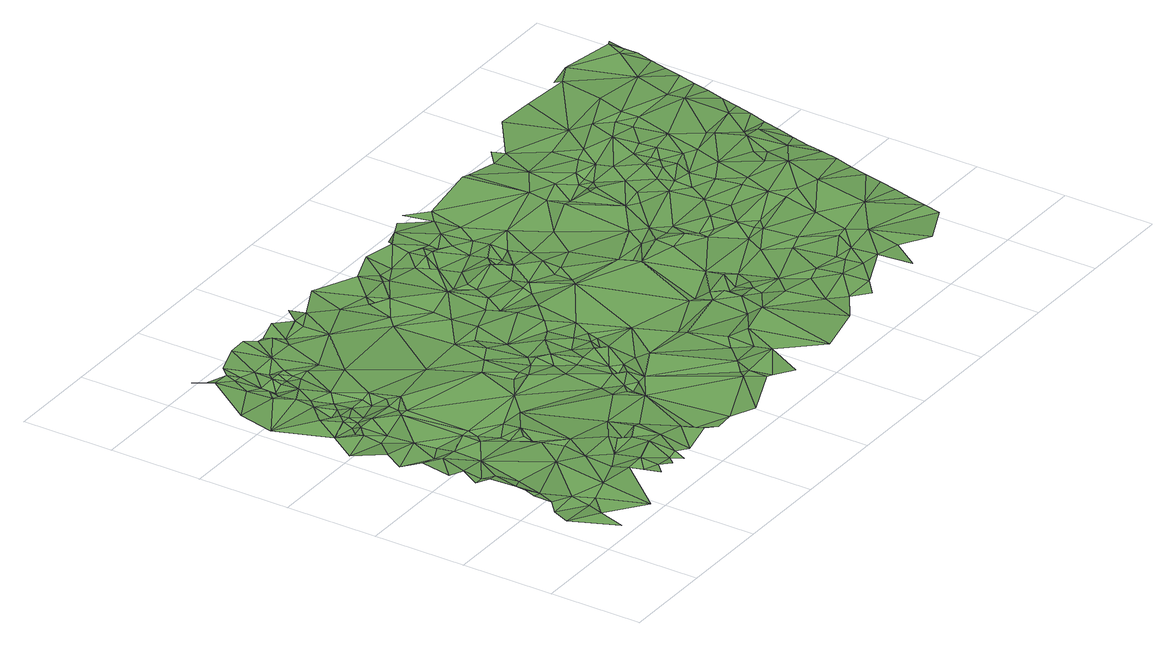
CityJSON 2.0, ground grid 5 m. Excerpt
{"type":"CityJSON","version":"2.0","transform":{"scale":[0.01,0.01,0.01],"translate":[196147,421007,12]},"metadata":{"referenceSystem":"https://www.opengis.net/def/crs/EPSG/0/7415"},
"CityObjects":{
"plantcover1":{"type":"PlantCover","attributes":{"3df_class":"Forest","bgt_fysiekvoorkomen":"groenvoorziening","bgt_status":"bestaand","identificatienamespace":"NL.IMGeo","begroeidterreindeeloptalud":"true","plus_fysiekvoorkomen":"gras- en kruidachtigen","relatievehoogteligging":0,"aantal_punten":0},"geometry":[{"type":"MultiSurface","lod":"1","boundaries":[[[0,1,2]],[[3,4,0]],[[0,2,3]],[[4,5,6]],[[3,5,4]],[[6,7,8]],[[9,3,2]],[[10,8,7]],[[6,5,7]],[[7,11,10]],[[9,2,12]],[[5,3,9]],[[13,14,15]],[[16,11,7]],[[17,13,11]],[[15,14,18]],[[13,17,14]],[[17,11,16]],[[9,19,5]],[[12,19,9]],[[20,18,21]],[[22,20,21]],[[22,23,24]],[[25,18,14]],[[25,14,17]],[[26,7,5]],[[16,25,17]],[[22,21,23]],[[7,26,16]],[[18,25,21]],[[24,27,28]],[[29,28,30]],[[24,23,27]],[[19,26,5]],[[12,31,19]],[[23,21,32]],[[29,33,34]],[[16,26,25]],[[21,25,32]],[[29,30,33]],[[28,27,30]],[[23,32,35]],[[27,23,35]],[[34,36,37]],[[33,38,34]],[[27,39,30]],[[19,31,40]],[[32,25,41]],[[30,39,33]],[[19,42,26]],[[43,34,38]],[[19,40,42]],[[33,44,38]],[[39,44,33]],[[45,35,32]],[[46,36,34]],[[35,45,27]],[[34,43,46]],[[47,31,48]],[[26,49,25]],[[38,44,43]],[[37,50,51]],[[48,52,47]],[[41,25,53]],[[41,45,32]],[[54,37,36]],[[40,31,55]],[[55,31,47]],[[27,56,39]],[[57,44,39]],[[49,53,25]],[[58,43,44]],[[55,47,52]],[[58,46,43]],[[42,59,26]],[[42,40,60]],[[61,36,46]],[[56,27,45]],[[40,55,60]],[[62,37,54]],[[58,44,57]],[[62,50,37]],[[63,46,58]],[[45,41,64]],[[61,46,63]],[[49,26,59]],[[36,61,65]],[[55,52,66]],[[67,66,52]],[[39,56,57]],[[64,41,68]],[[54,36,65]],[[69,63,58]],[[41,53,68]],[[57,69,58]],[[70,45,64]],[[71,51,50]],[[49,72,53]],[[59,42,73]],[[74,51,71]],[[56,45,70]],[[75,65,61]],[[61,63,76]],[[72,77,53]],[[42,60,78]],[[76,63,69]],[[79,60,55]],[[75,54,65]],[[49,73,72]],[[79,55,66]],[[59,73,49]],[[68,53,80]],[[81,70,64]],[[77,80,53]],[[78,73,42]],[[61,76,75]],[[64,68,81]],[[82,69,57]],[[72,80,77]],[[83,66,84]],[[85,57,56]],[[86,56,70]],[[72,73,80]],[[87,62,54]],[[50,62,88]],[[75,89,54]],[[83,79,66]],[[71,50,90]],[[81,68,80]],[[60,91,78]],[[74,92,93]],[[90,50,88]],[[89,87,54]],[[89,75,76]],[[91,60,94]],[[85,82,57]],[[79,94,60]],[[76,69,95]],[[56,86,85]],[[96,71,90]],[[82,95,69]],[[88,62,97]],[[74,71,98]],[[62,87,97]],[[90,88,99]],[[74,100,92]],[[71,96,98]],[[99,96,90]],[[101,89,76]],[[102,87,89]],[[103,104,83]],[[105,78,91]],[[83,104,79]],[[94,105,91]],[[88,97,99]],[[74,98,100]],[[76,95,101]],[[73,106,80]],[[102,97,87]],[[85,86,107]],[[104,94,79]],[[101,102,89]],[[99,108,96]],[[106,81,80]],[[109,98,96]],[[73,78,110]],[[82,85,107]],[[95,82,111]],[[70,112,86]],[[113,99,97]],[[81,112,70]],[[100,98,109]],[[114,105,94]],[[113,108,99]],[[96,115,109]],[[82,107,111]],[[108,115,96]],[[101,95,116]],[[110,78,105]],[[102,101,116]],[[111,116,95]],[[104,114,94]],[[117,104,103]],[[97,118,113]],[[100,109,119]],[[97,102,120]],[[73,110,106]],[[113,118,108]],[[111,107,116]],[[119,109,115]],[[118,97,120]],[[105,114,110]],[[103,121,117]],[[118,122,108]],[[123,115,108]],[[122,123,108]],[[114,104,124]],[[112,81,106]],[[102,125,120]],[[116,126,102]],[[117,124,104]],[[118,127,122]],[[118,120,127]],[[123,122,128]],[[114,124,110]],[[127,128,122]],[[119,115,129]],[[126,125,102]],[[107,86,130]],[[123,131,115]],[[120,125,127]],[[132,117,121]],[[128,127,125]],[[123,128,131]],[[121,133,132]],[[107,134,116]],[[115,131,129]],[[112,130,86]],[[128,125,135]],[[136,106,110]],[[133,137,132]],[[138,124,117]],[[124,138,110]],[[131,128,135]],[[126,135,125]],[[132,138,117]],[[116,134,126]],[[139,112,106]],[[131,140,129]],[[132,137,138]],[[107,130,134]],[[136,110,138]],[[131,135,141]],[[139,106,136]],[[131,142,140]],[[142,131,143]],[[131,141,143]],[[144,135,126]],[[145,130,112]],[[146,145,112]],[[147,136,138]],[[139,148,112]],[[146,112,148]],[[141,135,144]],[[143,149,142]],[[150,147,138]],[[147,151,136]],[[143,141,152]],[[136,151,139]],[[143,152,149]],[[145,153,130]],[[150,151,147]],[[130,154,134]],[[155,150,138]],[[146,153,145]],[[138,137,156]],[[134,157,126]],[[152,141,144]],[[137,158,156]],[[154,130,153]],[[150,155,151]],[[159,155,138]],[[151,160,139]],[[161,149,152]],[[146,162,153]],[[148,139,160]],[[144,126,157]],[[146,148,163]],[[164,134,154]],[[155,165,151]],[[153,162,154]],[[144,166,152]],[[151,165,160]],[[146,163,162]],[[138,156,159]],[[159,165,155]],[[152,167,161]],[[166,167,152]],[[148,160,168]],[[148,168,163]],[[154,162,169]],[[165,170,160]],[[160,170,171]],[[157,134,164]],[[160,171,168]],[[172,162,163]],[[159,173,165]],[[174,154,169]],[[164,154,174]],[[175,156,158]],[[162,172,169]],[[165,173,170]],[[163,168,176]],[[163,176,172]],[[171,170,173]],[[144,177,166]],[[168,171,178]],[[169,172,176]],[[176,168,178]],[[177,167,166]],[[173,159,179]],[[156,180,159]],[[164,174,181]],[[174,169,182]],[[183,178,171]],[[178,184,176]],[[173,185,171]],[[177,186,167]],[[187,169,176]],[[179,159,188]],[[174,182,181]],[[189,177,144]],[[157,190,144]],[[180,191,159]],[[175,192,156]],[[182,169,187]],[[188,159,191]],[[183,184,178]],[[183,171,185]],[[192,180,156]],[[176,184,187]],[[193,192,175]],[[173,179,185]],[[189,144,190]],[[194,164,181]],[[157,164,195]],[[181,182,194]],[[192,191,180]],[[183,196,184]],[[164,194,195]],[[183,185,197]],[[187,184,198]],[[197,196,183]],[[182,187,199]],[[184,196,198]],[[192,193,200]],[[200,193,201]],[[190,157,202]],[[197,185,203]],[[191,192,200]],[[189,204,177]],[[197,203,196]],[[179,188,205]],[[199,187,198]],[[185,179,205]],[[157,195,202]],[[191,206,188]],[[207,189,190]],[[196,208,198]],[[209,194,182]],[[196,203,208]],[[199,210,182]],[[185,205,203]],[[211,207,190]],[[210,209,182]],[[212,189,207]],[[211,190,202]],[[208,213,198]],[[200,214,191]],[[198,213,199]],[[191,214,206]],[[195,194,215]],[[204,189,212]],[[188,206,216]],[[203,205,208]],[[205,188,217]],[[212,207,218]],[[210,199,213]],[[217,188,216]],[[218,207,211]],[[215,194,209]],[[205,213,208]],[[211,212,218]],[[214,219,206]],[[220,202,195]],[[216,206,219]],[[200,221,214]],[[220,195,215]],[[222,210,213]],[[211,202,220]],[[223,215,209]],[[222,209,210]],[[221,219,214]],[[212,224,204]],[[225,212,211]],[[200,226,221]],[[222,223,209]],[[215,223,227]],[[224,212,225]],[[220,215,227]],[[225,211,228]],[[228,211,220]],[[229,213,205]],[[216,219,230]],[[231,205,217]],[[222,232,223]],[[230,219,221]],[[233,217,216]],[[229,222,213]],[[227,223,234]],[[235,220,227]],[[224,225,236]],[[228,236,225]],[[226,237,221]],[[223,232,234]],[[235,238,220]],[[239,238,235]],[[228,220,240]],[[216,230,233]],[[241,220,238]],[[236,228,242]],[[243,235,227]],[[205,231,229]],[[229,232,222]],[[224,236,244]],[[243,227,234]],[[237,230,221]],[[233,231,217]],[[237,226,245]],[[238,239,246]],[[234,232,247]],[[228,240,242]],[[240,220,241]],[[244,236,242]],[[248,239,235]],[[232,229,247]],[[241,238,246]],[[234,247,243]],[[248,235,243]],[[249,240,241]],[[246,239,248]],[[230,237,250]],[[247,229,251]],[[231,233,252]],[[250,233,230]],[[240,253,242]],[[243,247,254]],[[255,240,249]],[[255,249,241]],[[244,242,256]],[[257,252,233]],[[247,251,258]],[[253,240,255]],[[245,259,237]],[[248,243,254]],[[260,257,233]],[[250,260,233]],[[261,241,246]],[[256,242,253]],[[255,241,262]],[[263,250,237]],[[247,258,264]],[[247,264,254]],[[265,246,248]],[[229,231,266]],[[241,261,262]],[[267,258,251]],[[268,253,255]],[[269,263,237]],[[270,248,254]],[[252,266,231]],[[271,257,260]],[[259,269,237]],[[271,260,250]],[[268,255,262]],[[246,265,261]],[[251,229,272]],[[259,245,273]],[[248,270,265]],[[274,271,250]],[[274,250,263]],[[258,267,264]],[[257,275,252]],[[254,276,270]],[[256,253,277]],[[277,253,268]],[[278,268,262]],[[265,270,276]],[[267,251,272]],[[277,268,278]],[[278,262,279]],[[271,280,257]],[[262,261,279]],[[254,281,276]],[[264,282,254]],[[283,271,274]],[[284,256,277]],[[285,256,284]],[[266,272,229]],[[261,265,286]],[[282,281,254]],[[265,276,286]],[[283,274,287]],[[267,288,264]],[[289,274,263]],[[283,280,271]],[[289,263,269]],[[278,290,277]],[[252,275,266]],[[259,291,269]],[[275,257,280]],[[273,292,293]],[[290,278,279]],[[273,294,259]],[[279,261,295]],[[286,276,281]],[[289,287,274]],[[284,277,290]],[[261,286,295]],[[282,264,288]],[[272,288,267]],[[296,283,287]],[[273,293,294]],[[290,279,295]],[[269,291,289]],[[294,291,259]],[[280,283,296]],[[296,287,289]],[[297,281,282]],[[272,266,298]],[[286,281,297]],[[275,280,296]],[[284,290,299]],[[295,300,290]],[[295,286,297]],[[289,291,301]],[[291,294,301]],[[293,302,294]],[[288,303,282]],[[299,304,284]],[[299,290,300]],[[300,295,297]],[[272,298,305]],[[266,275,306]],[[305,298,266]],[[307,301,294]],[[293,308,302]],[[282,303,297]],[[296,289,309]],[[302,307,294]],[[272,310,288]],[[289,301,311]],[[275,296,312]],[[307,313,301]],[[299,300,314]],[[315,305,266]],[[266,306,315]],[[314,316,299]],[[302,317,307]],[[308,317,302]],[[303,288,310]],[[310,272,305]],[[311,301,313]],[[318,319,308]],[[289,311,309]],[[313,307,317]],[[306,275,320]],[[312,296,309]],[[313,317,321]],[[275,312,320]],[[311,313,321]],[[308,322,317]],[[323,300,297]],[[324,315,306]],[[308,319,322]],[[311,325,309]],[[303,326,297]],[[315,327,305]],[[323,314,300]],[[311,321,325]],[[317,328,321]],[[324,306,320]],[[327,310,305]],[[329,315,324]],[[309,325,330]],[[317,322,328]],[[330,312,309]],[[321,328,325]],[[331,303,310]],[[329,327,315]],[[319,332,322]],[[333,324,320]],[[334,329,324]],[[333,334,324]],[[330,335,312]],[[320,312,336]],[[337,333,320]],[[338,325,328]],[[335,336,312]],[[325,338,330]],[[334,327,329]],[[320,336,337]],[[326,303,331]],[[326,323,297]],[[339,335,330]],[[333,337,340]],[[340,334,333]],[[310,327,341]],[[339,336,335]],[[337,336,340]],[[310,341,331]],[[314,323,342]],[[322,343,328]],[[330,344,339]],[[345,322,332]],[[338,344,330]],[[340,336,346]],[[343,338,328]],[[347,327,334]],[[348,336,339]],[[334,340,349]],[[331,350,326]],[[341,327,351]],[[350,331,341]],[[346,336,348]],[[349,340,346]],[[344,348,339]],[[351,327,347]],[[349,347,334]],[[350,341,352]],[[343,322,353]],[[354,326,350]],[[354,323,326]],[[338,355,344]],[[345,353,322]],[[356,342,323]],[[357,341,351]],[[346,358,349]],[[346,348,358]],[[352,359,350]],[[360,352,341]],[[338,343,361]],[[344,355,348]],[[350,362,354]],[[323,363,356]],[[350,359,362]],[[357,351,347]],[[355,338,361]],[[323,354,363]],[[364,347,349]],[[341,357,365]],[[365,360,341]],[[366,349,358]],[[359,352,360]],[[358,348,367]],[[364,349,366]],[[368,347,364]],[[357,347,369]],[[366,358,367]],[[360,370,359]],[[353,371,343]],[[362,359,370]],[[369,347,368]],[[364,366,372]],[[362,373,354]],[[360,365,370]],[[369,365,357]],[[368,364,372]],[[374,356,363]],[[363,354,373]],[[375,348,355]],[[370,376,362]],[[348,375,367]],[[343,371,377]],[[362,376,373]],[[367,378,366]],[[369,368,379]],[[378,372,366]],[[380,370,365]],[[372,381,368]],[[382,365,369]],[[377,383,343]],[[384,361,343]],[[370,385,376]],[[355,361,375]],[[379,368,381]],[[376,385,373]],[[382,369,379]],[[373,386,363]],[[382,380,365]],[[367,387,378]],[[388,374,363]],[[385,370,380]],[[343,383,384]],[[375,387,367]],[[389,381,372]],[[382,379,390]],[[390,379,381]],[[372,378,391]],[[373,385,386]],[[392,374,388]],[[393,363,386]],[[388,363,393]],[[372,391,389]],[[394,380,382]],[[395,382,390]],[[390,381,389]],[[382,395,394]],[[378,387,396]],[[397,395,390]],[[386,385,398]],[[361,384,399]],[[390,389,397]],[[400,385,380]],[[375,361,401]],[[397,394,395]],[[375,402,387]],[[400,380,394]],[[393,386,398]],[[401,361,399]],[[387,402,396]],[[400,398,385]],[[394,397,403]],[[404,391,378]],[[405,389,391]],[[389,405,397]],[[378,396,406]],[[394,403,400]],[[407,388,393]],[[405,403,397]],[[402,375,408]],[[407,393,398]],[[404,378,406]],[[401,409,375]],[[396,402,406]],[[375,409,408]],[[410,405,391]],[[411,398,400]],[[400,403,412]],[[391,404,410]],[[403,405,412]],[[413,388,407]],[[407,398,411]],[[402,408,406]],[[400,412,414]],[[414,411,400]],[[415,412,405]],[[408,409,416]],[[406,417,404]],[[408,418,406]],[[412,415,414]],[[408,416,419]],[[420,411,414]],[[418,417,406]],[[408,419,418]],[[414,415,420]],[[421,410,404]],[[407,411,422]],[[423,405,410]],[[424,413,407]],[[421,404,417]],[[423,415,405]],[[411,420,422]],[[425,418,419]],[[418,426,417]],[[425,426,418]],[[415,427,420]],[[421,423,410]],[[428,407,422]],[[428,424,407]],[[417,429,421]],[[426,429,417]],[[427,415,423]],[[430,422,420]],[[421,429,431]],[[427,430,420]],[[432,423,421]],[[432,421,431]],[[430,428,422]],[[433,434,428]],[[423,435,427]],[[432,436,423]],[[430,433,428]],[[435,423,436]],[[430,427,437]],[[435,437,427]],[[438,433,430]],[[430,437,439]],[[440,430,439]],[[440,438,430]],[[441,433,438]],[[440,442,438]],[[443,438,442]],[[441,438,443]],[[444,443,442]],[[444,441,443]],[[445,441,444]]]}]}
},
"vertices":[
[80,288,49],[180,38,57],[230,188,54],[280,288,39],[130,388,44],[280,388,57],[180,438,58],[230,538,50],[180,538,59],[330,288,54],[180,588,78],[180,638,80],[430,38,52],[180,788,76],[180,838,60],[130,838,61],[280,688,43],[230,788,68],[180,938,72],[480,338,50],[130,988,55],[230,1088,67],[130,1138,77],[230,1138,51],[80,1238,46],[330,938,54],[530,638,45],[280,1288,66],[130,1338,61],[30,1488,52],[230,1438,40],[630,288,76],[330,1088,59],[230,1538,54],[130,1638,57],[330,1188,43],[230,1788,57],[30,1938,48],[230,1588,41],[280,1438,56],[630,388,52],[480,1038,57],[630,538,61],[280,1638,35],[280,1588,57],[480,1138,58],[280,1688,56],[680,238,57],[680,138,76],[630,788,56],[280,2088,59],[80,2138,47],[730,188,77],[580,938,42],[330,1888,51],[730,288,83],[480,1488,60],[380,1588,58],[330,1638,41],[680,688,44],[730,438,56],[330,1738,49],[330,1988,60],[330,1688,52],[530,1088,43],[330,1788,21],[830,188,62],[780,138,77],[580,988,42],[380,1638,43],[530,1138,59],[280,2238,50],[630,838,45],[730,688,58],[230,2384,74],[380,1788,41],[430,1738,40],[630,888,59],[830,538,71],[880,338,86],[680,938,65],[680,1038,56],[530,1588,50],[880,188,77],[880,138,52],[530,1538,44],[530,1488,60],[380,1938,43],[330,2088,44],[430,1838,34],[330,2138,57],[830,488,78],[230,2434,58],[180,2484,68],[880,438,76],[530,1688,21],[330,2188,57],[430,2038,53],[330,2338,50],[380,2138,21],[330,2384,66],[530,1738,38],[480,1888,57],[930,138,82],[980,338,73],[880,488,51],[830,1038,46],[630,1588,56],[430,2188,61],[380,2338,47],[980,638,49],[580,1638,51],[930,1138,57],[430,2138,46],[980,488,74],[430,2288,65],[580,1738,53],[1080,288,85],[480,2138,38],[380,2434,64],[530,2088,43],[1130,188,83],[480,2188,61],[480,2238,43],[1030,488,57],[580,2088,63],[680,1938,67],[530,2138,43],[530,2188,59],[530,2484,74],[1030,1388,56],[580,2288,71],[1130,238,67],[1180,138,81],[930,1638,44],[680,2088,49],[1180,738,69],[1280,138,87],[1230,588,85],[1230,838,46],[630,2484,76],[730,2288,71],[680,2434,67],[730,2384,79],[930,2188,63],[1080,1238,42],[1130,1188,58],[1230,688,76],[1230,1038,62],[730,2434,61],[1280,688,51],[1280,738,69],[780,2338,60],[1130,1238,56],[1130,1438,61],[1330,688,79],[1630,288,90],[1180,1988,47],[1430,88,79],[1380,688,86],[1330,838,77],[880,2484,54],[1230,1238,47],[1280,1138,51],[1180,1638,59],[1380,788,81],[930,2338,58],[930,2384,74],[1330,1038,62],[1280,1288,49],[1380,838,53],[1380,888,79],[1280,1238,64],[1430,838,79],[1230,1488,63],[1680,188,97],[1330,1188,76],[1030,2384,70],[1380,1038,79],[1530,838,68],[1680,338,76],[1280,1588,47],[1330,1438,48],[1480,1038,83],[1430,1138,66],[1530,988,83],[1030,2484,51],[1430,1288,72],[1580,788,87],[1180,2288,46],[1230,2038,57],[1730,388,97],[1680,288,99],[1730,188,81],[1380,1638,61],[1380,1788,51],[1530,1088,80],[1530,1038,60],[1530,1188,66],[1530,1338,56],[1880,288,120],[1780,88,116],[1380,1888,60],[1580,1088,71],[1230,2484,62],[1730,988,88],[1830,488,86],[1280,2188,57],[1580,1138,84],[1580,1538,71],[1580,1388,75],[1380,2138,58],[1330,2238,57],[1630,1238,85],[1880,388,103],[1530,1688,62],[1830,738,94],[1830,788,79],[1330,2188,40],[1880,538,109],[1580,1938,61],[1980,488,120],[1680,1488,81],[1580,1638,50],[1480,2384,51],[1480,2238,67],[2080,88,113],[1630,1738,63],[1530,2238,49],[1930,1438,89],[2130,588,97],[2080,888,97],[1780,1588,61],[2130,788,110],[1780,1638,79],[1680,1838,54],[1530,2288,62],[2180,538,124],[1630,1938,48],[1680,1888,66],[1680,2188,62],[1730,2088,61],[1630,2288,50],[1830,1738,64],[1630,2434,69],[2330,138,130],[1780,1988,52],[1830,1638,85],[1880,1888,81],[1730,2138,49],[2230,688,116],[1980,1488,73],[2130,888,83],[1780,2288,69],[1930,1788,84],[1780,2188,77],[1780,2384,84],[2180,838,113],[1980,1588,71],[2430,338,113],[2230,788,114],[1930,2038,56],[1830,2188,82],[2330,638,100],[2030,1688,88],[1930,1938,75],[2280,1288,92],[2030,1588,85],[1830,2238,81],[2380,538,118],[1930,1888,53],[2280,788,85],[2230,1388,94],[2478,238,133],[2330,688,110],[2380,988,83],[1980,1888,53],[1880,2238,73],[1880,2188,69],[1930,2138,79],[2380,888,97],[2030,1888,83],[2080,1788,77],[2330,788,84],[1880,2434,82],[1830,2434,55],[2030,1988,84],[2380,738,104],[2180,1638,80],[2478,638,107],[1980,2238,88],[2528,488,129],[2528,138,160],[2578,188,185],[2578,338,179],[2030,2088,72],[2430,838,91],[2180,1988,88],[2280,1338,80],[2080,2338,77],[2080,2188,90],[2578,488,159],[2678,288,203],[2280,1788,94],[1980,2484,69],[2430,1388,82],[2478,1238,92],[2678,388,194],[2728,238,243],[2628,838,128],[2478,1488,98],[2678,688,160],[2678,938,132],[2678,438,191],[2130,2384,92],[2478,1338,101],[2030,2484,87],[2728,388,232],[2728,38,257],[2828,188,262],[2628,1138,105],[2778,488,244],[2878,388,262],[2528,2088,96],[2578,1238,115],[2728,688,198],[2528,1988,84],[2578,1438,84],[2828,488,257],[2578,1338,88],[2728,888,181],[2528,1888,98],[2978,88,269],[2628,1188,107],[2628,1338,98],[2728,938,171],[2728,1038,170],[2678,1138,122],[2878,688,260],[2778,938,186],[2728,1188,155],[2678,1638,93],[2478,2434,97],[3078,538,266],[2928,888,256],[3212,202,249],[2828,1138,181],[2828,1488,148],[2928,988,257],[2828,1288,165],[2578,1888,87],[2728,1588,101],[2678,1838,109],[3234,299,249],[2678,2038,86],[3028,888,259],[2528,2434,85],[2778,1638,117],[2928,1138,246],[2728,1888,84],[2728,1838,107],[3128,838,272],[2728,1938,88],[2678,2188,104],[2878,1388,175],[2828,1738,124],[2928,1288,229],[2978,1138,260],[2878,1488,179],[2878,1588,158],[2778,1888,93],[3256,397,249],[2928,1438,216],[2778,1988,113],[2678,2384,91],[3178,1038,286],[2778,1938,93],[3278,495,253],[3028,1338,258],[2928,1588,198],[2878,1838,149],[2978,1538,211],[2928,1688,186],[3300,592,253],[3322,690,252],[2878,1938,127],[2878,2038,123],[3128,1138,280],[2778,2384,95],[3028,1538,243],[2978,1638,199],[3078,1488,256],[2728,2434,112],[2878,2188,117],[2978,1788,185],[2978,1688,197],[3178,1238,275],[3028,1688,229],[2928,2038,154],[3344,787,252],[3028,1938,207],[3366,885,256],[3228,1188,264],[3028,1788,219],[3228,1488,273],[3128,1688,255],[3278,1338,282],[3028,2188,162],[3328,1138,268],[3388,982,254],[3228,1538,258],[3078,2088,207],[3128,1888,230],[2978,2534,124],[3128,1988,225],[3178,1888,259],[3410,1080,248],[3328,1388,263],[3378,1338,270],[3433,1176,248],[3178,1988,259],[3428,1538,271],[3228,2138,258],[3428,1788,274],[3128,2484,166],[3457,1271,250],[3480,1367,251],[3428,1888,261],[3278,2384,250],[3504,1463,255],[3478,2088,270],[3528,1559,253],[3551,1654,253],[3378,2434,263],[3278,2434,228],[3598,1846,254],[3575,1750,257],[3622,1942,254],[3628,2288,265],[3646,2038,251],[3669,2133,252],[3678,2384,261],[3693,2229,252],[3678,2288,264],[3716,2325,237],[3740,2421,233]
]}
